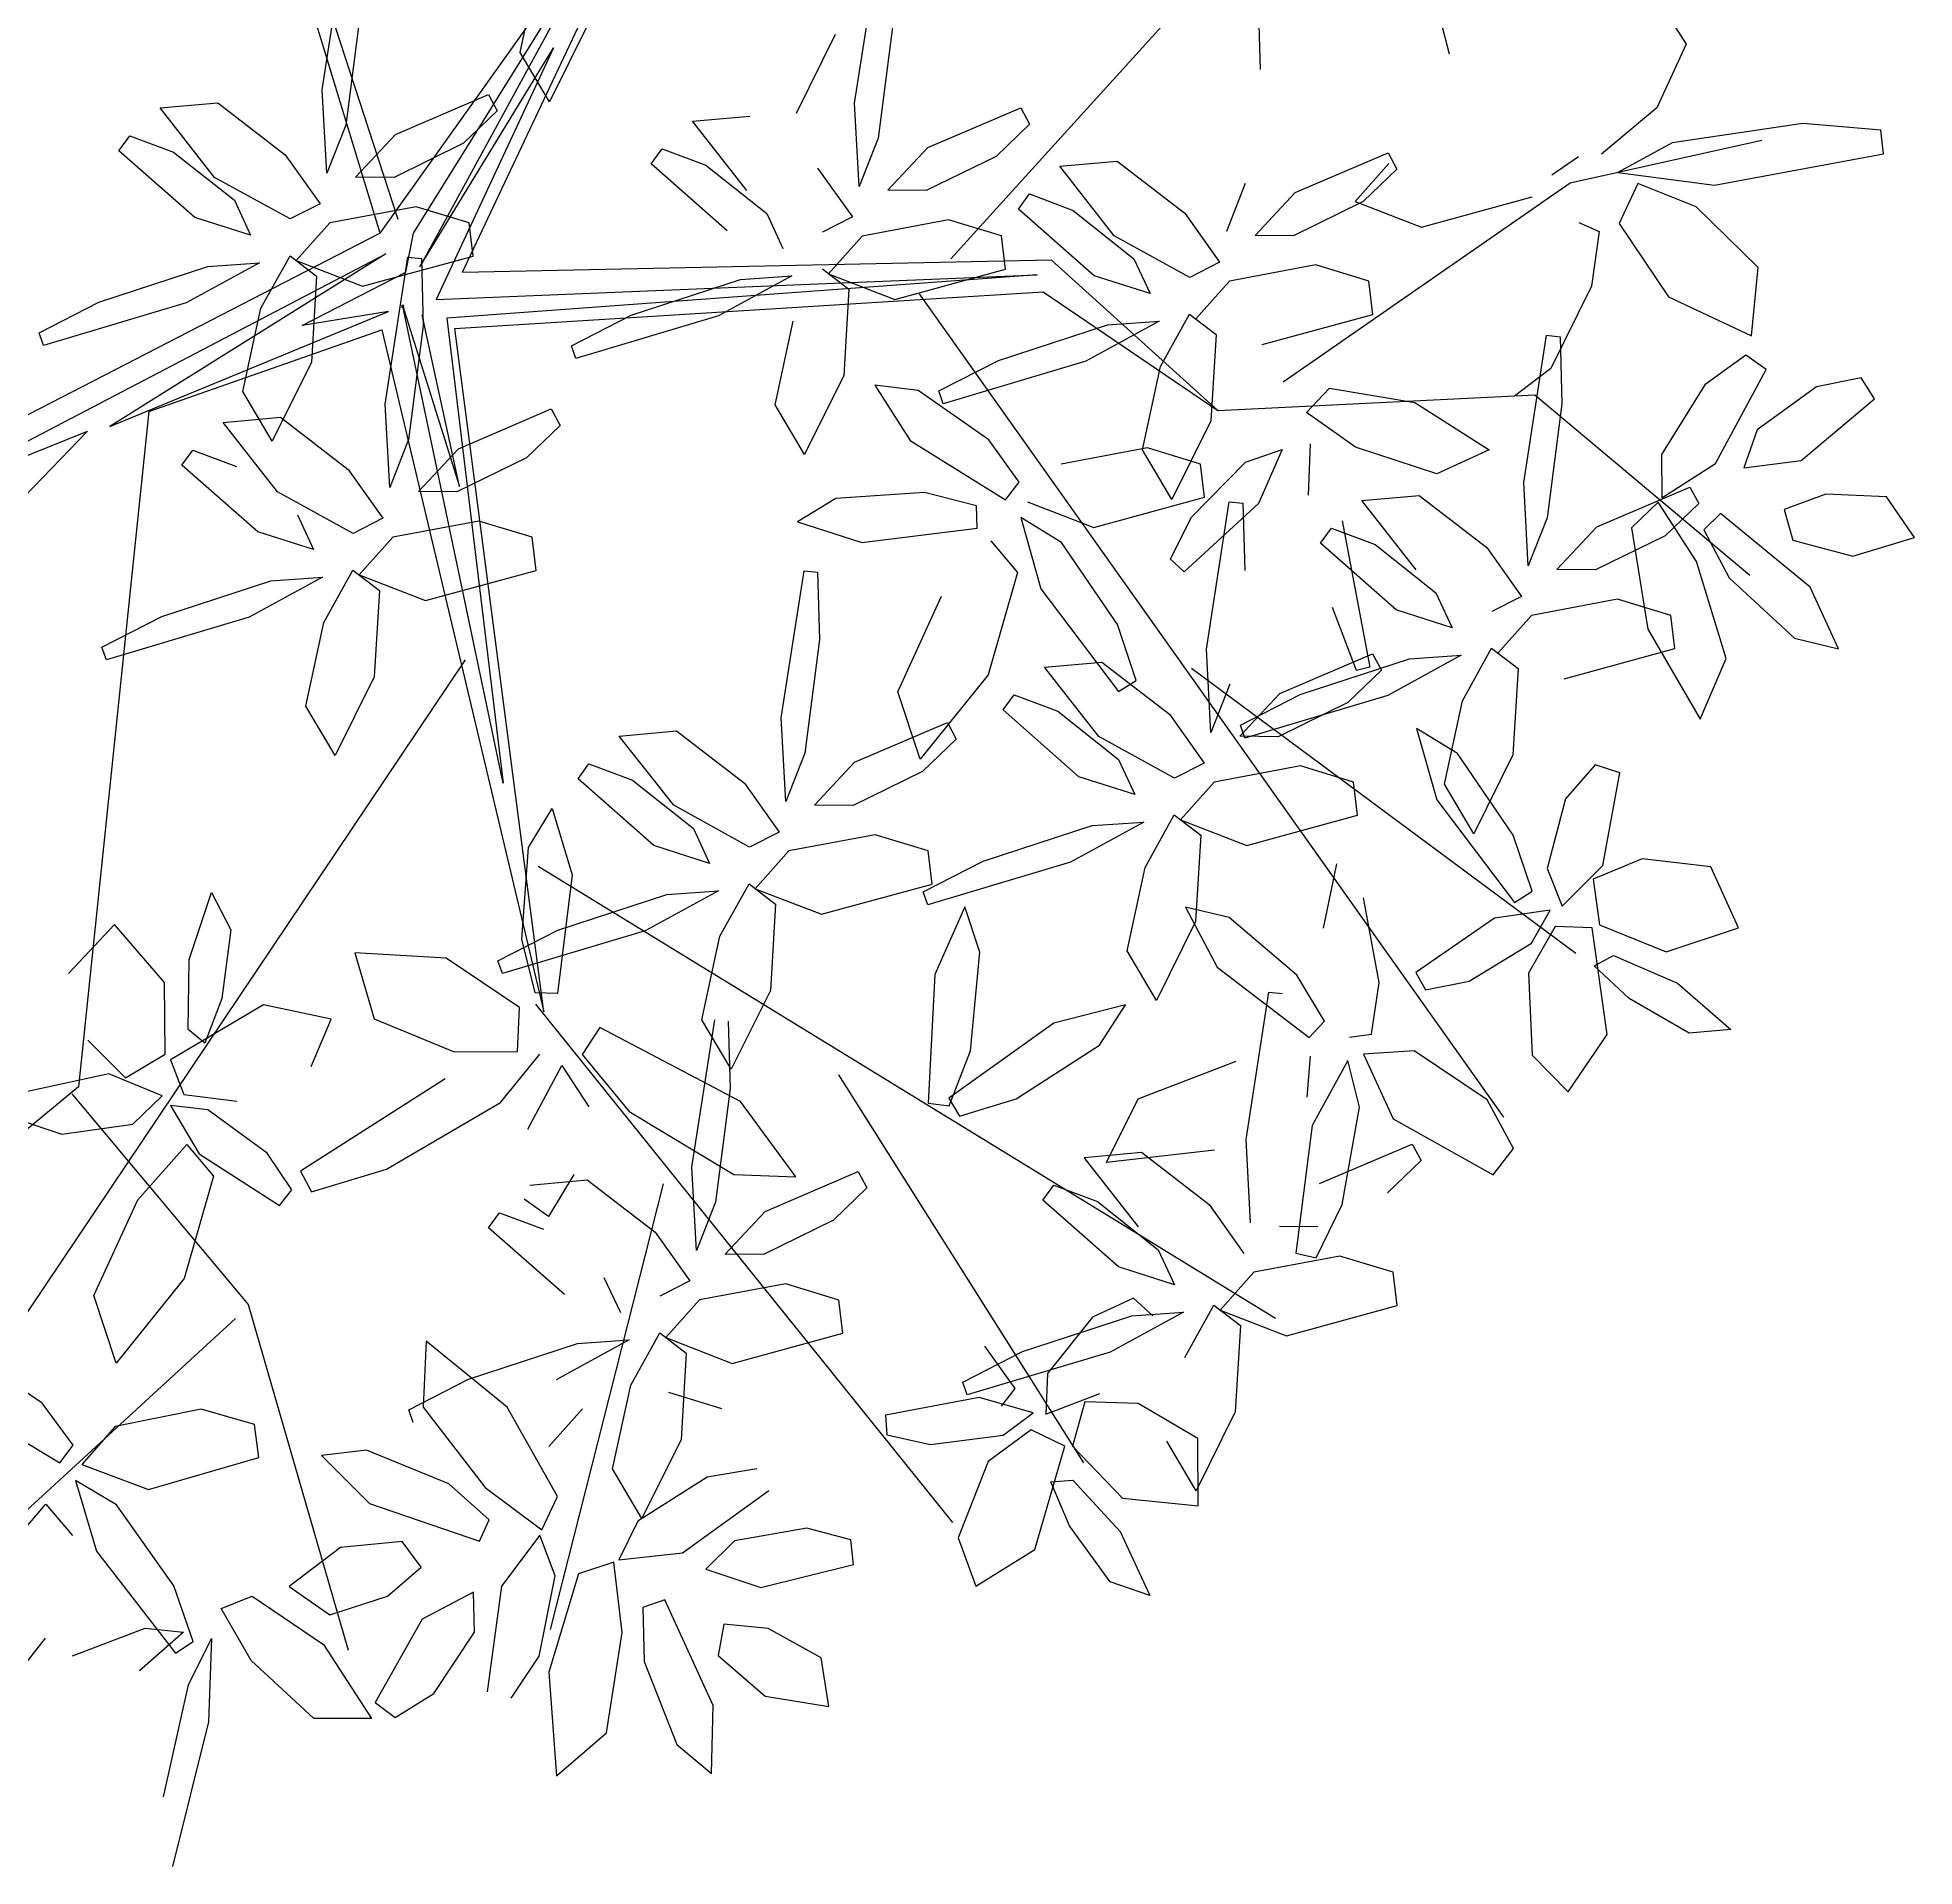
# Model space of a CAD drawing. Header units: inches. Extents: x -9985691 to 3643, y -3270716 to 4788.
# Drawn here: x -4986690.52 to -4986666.03, y -3264648.06 to -3264624.21 of the extents above; entities that cross this region are included whole.
import ezdxf

# ---------------------------------------------------------------- set-up
doc = ezdxf.new("R2010")
doc.units = ezdxf.units.IN
doc.header["$LTSCALE"] = 2
doc.header["$MEASUREMENT"] = 0
doc.layers.get('0').update_dxf_attribs({"linetype": 'CONTINUOUS'})
doc.layers.add('plants', color=105, linetype='CONTINUOUS', lineweight=18)
doc.styles.get("Standard").update_dxf_attribs({"font": 'ARIALN.TTF'})

# ---------------------------------------------------------------- blocks, each defined once
blk = doc.blocks.new('Planta(planta)002')
at = {"color": 62}
for p, q in [((0.1782, 0.8387), (0.1608, 0.8226)), ((0.1774, 0.7988), (0.1782, 0.8387)), ((0.1608, 0.8226), (0.1525, 0.7843)), ((-0.0641, 0.8036), (-0.0517, 0.7893)), ((0.1647, 0.7615), (0.1774, 0.7988)), ((0.1862, 0.7821), (0.2237, 0.8033)), ((0.2237, 0.8033), (0.2388, 0.7685)), ((-0.0517, 0.7893), (-0.0651, 0.7609)), ((0.0126, 0.7311), (0.0271, 0.7943)), ((0.0271, 0.7943), (0.0459, 0.7928)), ((0.0459, 0.7928), (0.0563, 0.7632)), ((0.0903, 0.7942), (0.1292, 0.7888)), ((0.0921, 0.7652), (0.0903, 0.7942)), ((0.1292, 0.7888), (0.1682, 0.742)), ((0.1525, 0.7843), (0.153, 0.7573)), ((0.1722, 0.7439), (0.1862, 0.7821)), ((0.125, 0.7326), (0.0921, 0.7652)), ((0.2388, 0.7685), (0.216, 0.7367)), ((0.0058, 0.7586), (-0.0205, 0.7568)), ((0.0093, 0.7487), (0.0058, 0.7586)), ((0.0563, 0.7632), (0.0491, 0.7141)), ((0.153, 0.7573), (0.1647, 0.7615)), ((-0.0747, 0.7516), (-0.0427, 0.7422)), ((-0.0425, 0.7248), (0.0093, 0.7487)), ((0.1888, 0.7239), (0.1722, 0.7439)), ((-0.0209, 0.6998), (-0.0807, 0.7413)), ((-0.0427, 0.7422), (0.0047, 0.7125)), ((0.1546, 0.726), (0.125, 0.7326)), ((0.1682, 0.742), (0.1546, 0.726)), ((0.216, 0.7367), (0.1888, 0.7239)), ((0.3663, 0.7168), (0.3784, 0.7393)), ((0.3784, 0.7393), (0.3936, 0.704)), ((0.0285, 0.6942), (0.0126, 0.7311)), ((0.0991, 0.7107), (0.1388, 0.7224)), ((0.1388, 0.7224), (0.1595, 0.7177)), ((0.1658, 0.7212), (0.1984, 0.7228)), ((0.1984, 0.7228), (0.2435, 0.6947)), ((0.4228, 0.7102), (0.454, 0.7288)), ((0.454, 0.7288), (0.4603, 0.7017)), ((0.0047, 0.7125), (0.0198, 0.69)), ((0.0491, 0.7141), (0.0285, 0.6942)), ((0.1595, 0.7177), (0.1351, 0.6974)), ((0.176, 0.7006), (0.1658, 0.7212)), ((0.3667, 0.6665), (0.3663, 0.7168)), ((-0.085, 0.7108), (-0.0518, 0.6773)), ((0.0789, 0.6957), (0.0991, 0.7107)), ((0.1492, 0.6998), (0.1607, 0.703)), ((0.1607, 0.703), (0.177, 0.6738)), ((0.212, 0.6818), (0.176, 0.7006)), ((0.2965, 0.7081), (0.3318, 0.696)), ((0.3143, 0.6519), (0.2965, 0.7081)), ((0.3936, 0.704), (0.3904, 0.6385)), ((0.4067, 0.679), (0.4228, 0.7102)), ((0.4603, 0.7017), (0.4385, 0.6752)), ((0.0198, 0.69), (-0.0209, 0.6998)), ((0.0302, 0.6818), (0.0398, 0.6899)), ((0.0398, 0.6899), (0.0644, 0.6736)), ((0.0826, 0.6851), (0.0789, 0.6957)), ((0.1351, 0.6974), (0.0826, 0.6851)), ((0.1628, 0.6283), (0.1492, 0.6998)), ((0.2435, 0.6947), (0.2375, 0.6813)), ((0.3318, 0.696), (0.3611, 0.6466)), ((0.0074, 0.6725), (-0.0111, 0.6868)), ((0.2375, 0.6813), (0.212, 0.6818)), ((-0.0518, 0.6773), (0.0185, 0.631)), ((0.0644, 0.6736), (0.0939, 0.6349)), ((0.177, 0.6738), (0.19, 0.6194)), ((0.2618, 0.6357), (0.3164, 0.6706)), ((0.3164, 0.6706), (0.3288, 0.6563)), ((0.4162, 0.6637), (0.4067, 0.679)), ((0.4385, 0.6752), (0.4162, 0.6637)), ((0.0094, 0.5998), (0.0148, 0.6651)), ((0.0148, 0.6651), (0.0274, 0.6652)), ((0.0274, 0.6652), (0.0362, 0.6362)), ((0.3772, 0.6378), (0.3667, 0.6665)), ((0.4433, 0.6522), (0.4969, 0.6595)), ((0.4969, 0.6595), (0.5006, 0.646)), ((0.1626, 0.6567), (0.1722, 0.6256)), ((0.2105, 0.6431), (0.1626, 0.6567)), ((0.3288, 0.6563), (0.3154, 0.6279)), ((0.4184, 0.6309), (0.4433, 0.6522)), ((-0.0758, 0.6166), (-0.0228, 0.6435)), ((0.0185, 0.631), (0.0231, 0.6372)), ((0.3904, 0.6385), (0.3772, 0.6378)), ((0.5006, 0.646), (0.4799, 0.6307)), ((0.0362, 0.6362), (0.0347, 0.5859)), ((0.0978, 0.6106), (0.0658, 0.6294)), ((0.185, 0.5928), (0.1628, 0.6283)), ((0.1722, 0.6256), (0.214, 0.6014)), ((0.19, 0.6194), (0.185, 0.5928)), ((0.0224, 0.5638), (0.0094, 0.5998)), ((0.0715, 0.566), (0.1262, 0.6009)), ((0.1262, 0.6009), (0.1385, 0.5867)), ((-0.0277, 0.587), (-0.018, 0.5559)), ((0.0202, 0.5735), (-0.0277, 0.587)), ((0.0347, 0.5859), (0.0224, 0.5638)), ((0.1385, 0.5867), (0.1252, 0.5583)), ((0.2325, 0.5836), (0.1879, 0.5681)), ((0.2114, 0.5634), (0.2325, 0.5836)), ((-0.0413, 0.5757), (-0.0762, 0.5526)), ((-0.068, 0.58), (-0.0413, 0.5757)), ((0.0583, 0.5429), (0.0202, 0.5735)), ((0.0571, 0.5285), (0.0715, 0.566)), ((0.1879, 0.5681), (0.1158, 0.5245)), ((0.155, 0.5312), (0.2114, 0.5634)), ((-0.018, 0.5559), (0.0238, 0.5318)), ((0.1252, 0.5583), (0.0857, 0.5283)), ((0.1698, 0.5541), (0.129, 0.5379)), ((0.1961, 0.5559), (0.1698, 0.5541)), ((0.1996, 0.546), (0.1961, 0.5559)), ((0.0568, 0.5241), (0.0583, 0.5429)), ((0.1477, 0.5222), (0.1996, 0.546)), ((0.1929, 0.5499), (0.1865, 0.5456)), ((0.1865, 0.5456), (0.2037, 0.5117)), ((0.0238, 0.5318), (0.0568, 0.5241)), ((0.129, 0.5379), (0.1146, 0.5216)), ((0.1195, 0.5178), (0.155, 0.5312)), ((0.2269, 0.5393), (0.226, 0.4822)), ((0.0857, 0.5283), (0.0571, 0.5285)), ((0.1146, 0.5216), (0.1477, 0.5222)), ((0.1158, 0.5245), (0.1195, 0.5178)), ((0.0422, 0.514), (-0.0023, 0.4985)), ((0.0211, 0.4937), (0.0422, 0.514)), ((0.0722, 0.5102), (0.061, 0.4627)), ((0.0899, 0.517), (0.0722, 0.5102)), ((0.0971, 0.4838), (0.0899, 0.517)), ((0.0504, 0.4998), (0.0366, 0.4696)), ((0.0588, 0.4797), (0.0504, 0.4998)), ((0.1052, 0.5082), (0.1384, 0.4746)), ((0.1326, 0.4978), (0.1052, 0.5082)), ((-0.0023, 0.4985), (-0.0744, 0.4549)), ((-0.0352, 0.4616), (0.0211, 0.4937)), ((0.056, 0.436), (0.0588, 0.4797)), ((0.0933, 0.4357), (0.0971, 0.4838)), ((0.226, 0.4822), (0.2365, 0.4811)), ((0.0366, 0.4696), (0.0358, 0.4125)), ((0.1384, 0.4746), (0.2088, 0.4283)), ((-0.0707, 0.4481), (-0.0352, 0.4616)), ((0.061, 0.4627), (0.0694, 0.4136)), ((0.0873, 0.4539), (0.0987, 0.4571)), ((0.0987, 0.4571), (0.1151, 0.428)), ((0.2133, 0.4345), (0.1859, 0.4608)), ((-0.0641, 0.449), (-0.0517, 0.4347)), ((0.1009, 0.3824), (0.0873, 0.4539)), ((0.0463, 0.4114), (0.056, 0.436)), ((0.0694, 0.4136), (0.0933, 0.4357)), ((0.2192, 0.4411), (0.1624, 0.4359)), ((0.1624, 0.4359), (0.1624, 0.4254)), ((-0.0517, 0.4347), (-0.0651, 0.4063)), ((0.1151, 0.428), (0.128, 0.3735)), ((0.1624, 0.4254), (0.1878, 0.4183)), ((0.2088, 0.4283), (0.2133, 0.4345)), ((0.1466, 0.3813), (0.2013, 0.4162)), ((0.1878, 0.4183), (0.2316, 0.4201)), ((0.2013, 0.4162), (0.2137, 0.4019)), ((0.0058, 0.4039), (-0.0205, 0.4021)), ((0.0093, 0.394), (0.0058, 0.4039)), ((0.0358, 0.4125), (0.0463, 0.4114)), ((0.1879, 0.4034), (0.1976, 0.3723)), ((0.2358, 0.3898), (0.1879, 0.4034)), ((-0.0205, 0.4021), (-0.0612, 0.3859)), ((-0.0425, 0.3702), (0.0093, 0.394)), ((-0.0164, 0.3965), (0.0034, 0.3615)), ((0.0448, 0.393), (-0.0164, 0.3965)), ((0.0988, 0.3663), (0.0448, 0.393)), ((0.2137, 0.4019), (0.2003, 0.3735)), ((0.123, 0.3469), (0.1009, 0.3824)), ((0.128, 0.3735), (0.123, 0.3469)), ((0.1322, 0.3438), (0.1466, 0.3813)), ((0.2003, 0.3735), (0.1608, 0.3436)), ((-0.0757, 0.3696), (-0.0425, 0.3702)), ((0.0034, 0.3615), (0.0601, 0.3436)), ((0.1019, 0.3432), (0.0988, 0.3663)), ((0.0523, 0.2898), (0.102, 0.3326)), ((0.102, 0.3326), (0.1111, 0.3239)), ((0.1134, 0.2714), (0.1247, 0.3338)), ((0.1247, 0.3338), (0.1372, 0.3328)), ((0.1372, 0.3328), (0.1434, 0.304)), ((-0.0518, 0.3226), (0.0185, 0.2763)), ((0.1111, 0.3239), (0.097, 0.297)), ((-0.1536, 0.3176), (-0.1544, 0.2606)), ((-0.1292, 0.3107), (-0.1209, 0.2616)), ((0.2133, 0.3148), (0.1412, 0.2712)), ((0.1804, 0.2779), (0.2367, 0.3101)), ((0.1434, 0.304), (0.1373, 0.2557)), ((0.0365, 0.2551), (0.0523, 0.2898)), ((0.097, 0.297), (0.0607, 0.2622)), ((-0.144, 0.2595), (-0.1343, 0.284)), ((-0.1209, 0.2616), (-0.0969, 0.2837)), ((0.0185, 0.2763), (0.0231, 0.2825)), ((0.1449, 0.2645), (0.1804, 0.2779)), ((0.1231, 0.2356), (0.1134, 0.2714)), ((0.1412, 0.2712), (0.1449, 0.2645)), ((-0.1544, 0.2606), (-0.144, 0.2595)), ((0.0607, 0.2622), (0.0365, 0.2551)), ((0.1373, 0.2557), (0.1231, 0.2356)), ((0.1666, 0.2114), (0.2213, 0.2463)), ((0.2213, 0.2463), (0.2337, 0.232)), ((0.0674, 0.2324), (0.0771, 0.2013)), ((0.1154, 0.2188), (0.0674, 0.2324)), ((0.2337, 0.232), (0.2203, 0.2036)), ((0.1534, 0.1883), (0.1154, 0.2188)), ((0.1522, 0.1739), (0.1666, 0.2114)), ((0.2203, 0.2036), (0.1808, 0.1737)), ((0.0771, 0.2013), (0.1189, 0.1771)), ((0.1519, 0.1694), (0.1534, 0.1883)), ((0.2241, 0.1832), (0.2097, 0.167)), ((0.1808, 0.1737), (0.1522, 0.1739)), ((-0.1377, 0.1291), (-0.0831, 0.164)), ((-0.0831, 0.164), (-0.0707, 0.1497)), ((0.1374, 0.1593), (0.0928, 0.1438)), ((0.1163, 0.1391), (0.1374, 0.1593)), ((0.185, 0.1623), (0.1673, 0.1556)), ((0.1923, 0.1292), (0.185, 0.1623)), ((-0.0707, 0.1497), (-0.0841, 0.1213)), ((0.2004, 0.1535), (0.2335, 0.12)), ((0.2277, 0.1432), (0.2004, 0.1535)), ((0.0928, 0.1438), (0.0207, 0.1002)), ((0.0599, 0.1069), (0.1163, 0.1391)), ((0.1539, 0.1251), (0.1455, 0.1451)), ((-0.151, 0.1059), (-0.189, 0.1365)), ((-0.1522, 0.0915), (-0.1377, 0.1291)), ((-0.0841, 0.1213), (-0.1236, 0.0913)), ((-0.0395, 0.1172), (-0.0802, 0.1009)), ((-0.0132, 0.119), (-0.0395, 0.1172)), ((-0.0097, 0.109), (-0.0132, 0.119)), ((-0.0616, 0.0852), (-0.0097, 0.109)), ((0.0244, 0.0935), (0.0599, 0.1069)), ((-0.1525, 0.0871), (-0.151, 0.1059)), ((-0.0802, 0.1009), (-0.0947, 0.0847)), ((0.0207, 0.1002), (0.0244, 0.0935)), ((-0.1855, 0.0948), (-0.1525, 0.0871)), ((-0.1236, 0.0913), (-0.1522, 0.0915)), ((-0.0947, 0.0847), (-0.0616, 0.0852)), ((-0.167, 0.077), (-0.2116, 0.0615)), ((-0.1881, 0.0568), (-0.167, 0.077)), ((-0.1194, 0.08), (-0.137, 0.0733)), ((-0.1121, 0.0469), (-0.1194, 0.08)), ((-0.137, 0.0733), (-0.1483, 0.0258)), ((-0.104, 0.0712), (-0.0708, 0.0377)), ((-0.0767, 0.0609), (-0.104, 0.0712)), ((-0.1589, 0.0628), (-0.1726, 0.0327)), ((-0.1504, 0.0428), (-0.1589, 0.0628)), ((-0.0234, 0.0238), (-0.0767, 0.0609)), ((-0.1159, -0.0012), (-0.1121, 0.0469)), ((-0.1726, 0.0327), (-0.1735, -0.0244)), ((-0.0708, 0.0377), (-0.0005, -0.0087)), ((-0.1483, 0.0258), (-0.1399, -0.0233)), ((0.004, -0.0024), (-0.0234, 0.0238)), ((-0.0299, -0.0166), (0.0247, 0.0183)), ((0.0247, 0.0183), (0.0371, 0.004)), ((-0.1291, 0.0044), (-0.1195, -0.0267)), ((-0.0812, -0.0092), (-0.1291, 0.0044)), ((0.0371, 0.004), (0.0237, -0.0243)), ((-0.163, -0.0255), (-0.1533, -0.001)), ((-0.1399, -0.0233), (-0.1159, -0.0012)), ((-0.0432, -0.0397), (-0.0812, -0.0092)), ((-0.0005, -0.0087), (0.004, -0.0024)), ((-0.0444, -0.0541), (-0.0299, -0.0166)), ((-0.1735, -0.0244), (-0.163, -0.0255)), ((-0.1195, -0.0267), (-0.0777, -0.0509)), ((0.0237, -0.0243), (-0.0158, -0.0543)), ((0.0683, -0.0285), (0.0276, -0.0447)), ((0.0946, -0.0267), (0.0683, -0.0285)), ((0.0981, -0.0366), (0.0946, -0.0267)), ((-0.0447, -0.0585), (-0.0432, -0.0397)), ((0.0462, -0.0604), (0.0981, -0.0366)), ((-0.0777, -0.0509), (-0.0447, -0.0585)), ((0.0276, -0.0447), (0.0131, -0.061)), ((-0.0158, -0.0543), (-0.0444, -0.0541)), ((0.0131, -0.061), (0.0462, -0.0604)), ((-0.0592, -0.0687), (-0.1038, -0.0842)), ((-0.0803, -0.0889), (-0.0592, -0.0687)), ((-0.0292, -0.0724), (-0.0405, -0.1199)), ((-0.0116, -0.0656), (-0.0292, -0.0724)), ((-0.0043, -0.0988), (-0.0116, -0.0656)), ((-0.1038, -0.0842), (-0.1759, -0.1277)), ((-0.0511, -0.0828), (-0.0648, -0.113)), ((-0.0426, -0.1029), (-0.0511, -0.0828)), ((0.0038, -0.0744), (0.037, -0.108)), ((0.0311, -0.0848), (0.0038, -0.0744)), ((0.0844, -0.1218), (0.0311, -0.0848)), ((-0.1367, -0.1211), (-0.0803, -0.0889)), ((-0.0455, -0.1467), (-0.0426, -0.1029)), ((-0.0081, -0.1469), (-0.0043, -0.0988)), ((-0.0648, -0.113), (-0.0657, -0.1701)), ((-0.1722, -0.1345), (-0.1367, -0.1211)), ((-0.0405, -0.1199), (-0.0321, -0.169)), ((-0.1759, -0.1277), (-0.1722, -0.1345)), ((-0.0552, -0.1712), (-0.0455, -0.1467)), ((-0.0321, -0.169), (-0.0081, -0.1469)), ((-0.0657, -0.1701), (-0.0552, -0.1712))]:
    blk.add_line(p, q, dxfattribs=at)
at = {"color": 60}
for p, q in [((-0.2793, 0.8101), (-0.2887, 0.7883)), ((-0.2639, 0.7733), (-0.2793, 0.8101)), ((-0.249, 0.7616), (-0.2234, 0.7963)), ((-0.2234, 0.7963), (-0.1954, 0.7706)), ((-0.1187, 0.7687), (-0.0641, 0.8036)), ((-0.2887, 0.7883), (-0.2807, 0.7499)), ((-0.2179, 0.7897), (-0.2083, 0.7586)), ((-0.17, 0.7761), (-0.2179, 0.7897)), ((-0.1319, 0.7455), (-0.17, 0.7761)), ((-0.2603, 0.734), (-0.2639, 0.7733)), ((-0.1954, 0.7706), (-0.2034, 0.7323)), ((-0.1332, 0.7312), (-0.1187, 0.7687)), ((-0.2463, 0.721), (-0.249, 0.7616)), ((-0.0651, 0.7609), (-0.1045, 0.7309)), ((-0.3415, 0.7337), (-0.3038, 0.7445)), ((-0.3038, 0.7445), (-0.2491, 0.7177)), ((-0.2807, 0.7499), (-0.2693, 0.7254)), ((-0.1334, 0.7267), (-0.1319, 0.7455)), ((-0.0807, 0.7413), (-0.0747, 0.7516)), ((-0.3281, 0.7079), (-0.3415, 0.7337)), ((-0.2693, 0.7254), (-0.2603, 0.734)), ((-0.2034, 0.7323), (-0.223, 0.7094)), ((-0.1665, 0.7344), (-0.1334, 0.7267)), ((-0.0612, 0.7405), (-0.0757, 0.7243)), ((-0.1045, 0.7309), (-0.1332, 0.7312)), ((-0.4676, 0.6872), (-0.4478, 0.7177)), ((-0.4478, 0.7177), (-0.4302, 0.696)), ((-0.2491, 0.7177), (-0.255, 0.6975)), ((-0.223, 0.7094), (-0.2463, 0.721)), ((-0.2428, 0.6977), (-0.2137, 0.7124)), ((-0.148, 0.7166), (-0.1926, 0.7011)), ((-0.1691, 0.6964), (-0.148, 0.7166)), ((-0.0931, 0.6865), (-0.1004, 0.7196)), ((-0.2847, 0.6915), (-0.3281, 0.7079)), ((-0.1926, 0.7011), (-0.2647, 0.6575)), ((-0.1611, 0.7051), (-0.1611, 0.6904)), ((-0.1399, 0.7024), (-0.1536, 0.6723)), ((-0.1314, 0.6824), (-0.1399, 0.7024)), ((-0.5213, 0.6684), (-0.5203, 0.6939)), ((-0.5203, 0.6939), (-0.4912, 0.6689)), ((-0.4302, 0.696), (-0.4382, 0.6627)), ((-0.255, 0.6975), (-0.2847, 0.6915)), ((-0.268, 0.6878), (-0.2472, 0.6919)), ((-0.2472, 0.6919), (-0.2613, 0.6635)), ((-0.2252, 0.683), (-0.2428, 0.6977)), ((-0.2255, 0.6642), (-0.1691, 0.6964)), ((-0.1611, 0.6904), (-0.1846, 0.6805)), ((-0.4684, 0.6521), (-0.4676, 0.6872)), ((-0.2995, 0.6609), (-0.268, 0.6878)), ((-0.1846, 0.6805), (-0.2252, 0.683)), ((-0.1343, 0.6386), (-0.1314, 0.6824)), ((-0.0969, 0.6384), (-0.0931, 0.6865)), ((-0.4912, 0.6689), (-0.4653, 0.6086)), ((-0.4237, 0.6441), (-0.3788, 0.6742)), ((-0.3788, 0.6742), (-0.3696, 0.6636)), ((-0.2563, 0.6761), (-0.2438, 0.6751)), ((-0.2438, 0.6751), (-0.2376, 0.6463)), ((-0.1536, 0.6723), (-0.1544, 0.6152)), ((-0.4989, 0.6233), (-0.5213, 0.6684)), ((-0.4382, 0.6627), (-0.4531, 0.6426)), ((-0.3696, 0.6636), (-0.3814, 0.6408)), ((-0.3119, 0.639), (-0.2995, 0.6609)), ((-0.2613, 0.6635), (-0.3043, 0.6309)), ((-0.261, 0.6508), (-0.2255, 0.6642)), ((-0.1292, 0.6654), (-0.1209, 0.6163)), ((-0.0683, 0.6681), (-0.1145, 0.6277)), ((-0.4531, 0.6426), (-0.4684, 0.6521)), ((-0.2647, 0.6575), (-0.261, 0.6508)), ((-0.4369, 0.6141), (-0.4237, 0.6441)), ((-0.3814, 0.6408), (-0.4141, 0.6153)), ((-0.3043, 0.6309), (-0.3119, 0.639)), ((-0.144, 0.6141), (-0.1343, 0.6386)), ((-0.1209, 0.6163), (-0.0969, 0.6384)), ((-0.5802, 0.63), (-0.5432, 0.6346)), ((-0.5396, 0.5873), (-0.5802, 0.63)), ((-0.5432, 0.6346), (-0.4952, 0.6031)), ((-0.1145, 0.6277), (-0.0758, 0.6166)), ((-0.4769, 0.6022), (-0.4989, 0.6233)), ((-0.4653, 0.6086), (-0.4769, 0.6022)), ((-0.439, 0.5981), (-0.38, 0.6106)), ((-0.4141, 0.6153), (-0.4369, 0.6141)), ((-0.1544, 0.6152), (-0.144, 0.6141)), ((-0.4952, 0.6031), (-0.4689, 0.5729)), ((-0.466, 0.5742), (-0.439, 0.5981)), ((-0.3755, 0.5973), (-0.3979, 0.5798)), ((-0.4872, 0.5626), (-0.5396, 0.5873)), ((-0.5647, 0.5815), (-0.5366, 0.5772)), ((-0.5366, 0.5772), (-0.4969, 0.5535)), ((-0.4425, 0.5674), (-0.466, 0.5742)), ((-0.3979, 0.5798), (-0.4425, 0.5674)), ((-0.3407, 0.547), (-0.286, 0.5819)), ((-0.286, 0.5819), (-0.2737, 0.5677)), ((-0.1221, 0.5655), (-0.068, 0.58)), ((-0.5216, 0.5349), (-0.5713, 0.5691)), ((-0.4689, 0.5729), (-0.4872, 0.5626)), ((-0.4399, 0.568), (-0.4302, 0.5369)), ((-0.392, 0.5545), (-0.4399, 0.568)), ((-0.2737, 0.5677), (-0.287, 0.5393)), ((-0.1508, 0.5484), (-0.1221, 0.5655)), ((-0.4969, 0.5535), (-0.4857, 0.5317)), ((-0.3539, 0.5239), (-0.392, 0.5545)), ((-0.3637, 0.5599), (-0.377, 0.5315)), ((-0.0762, 0.5526), (-0.1473, 0.5371)), ((-0.6169, 0.5402), (-0.5922, 0.5473)), ((-0.5922, 0.5473), (-0.5512, 0.5411)), ((-0.3551, 0.5095), (-0.3407, 0.547)), ((-0.1473, 0.5371), (-0.1508, 0.5484)), ((-0.6263, 0.5307), (-0.6482, 0.5066)), ((-0.6136, 0.4826), (-0.6263, 0.5307)), ((-0.6182, 0.5262), (-0.6169, 0.5402)), ((-0.5512, 0.5411), (-0.5347, 0.5254)), ((-0.4857, 0.5317), (-0.5216, 0.5349)), ((-0.4865, 0.4907), (-0.4827, 0.5305)), ((-0.4827, 0.5305), (-0.4627, 0.5244)), ((-0.4302, 0.5369), (-0.3884, 0.5128)), ((-0.287, 0.5393), (-0.3265, 0.5093)), ((-0.2424, 0.5351), (-0.2832, 0.5189)), ((-0.2161, 0.5369), (-0.2424, 0.5351)), ((-0.2126, 0.527), (-0.2161, 0.5369)), ((-0.1573, 0.5304), (-0.1505, 0.5402)), ((-0.1505, 0.5402), (-0.1193, 0.5283)), ((-0.5655, 0.5143), (-0.6182, 0.5262)), ((-0.5347, 0.5254), (-0.5655, 0.5143)), ((-0.4627, 0.5244), (-0.4445, 0.4693)), ((-0.3554, 0.5051), (-0.3539, 0.5239)), ((-0.2645, 0.5032), (-0.2126, 0.527)), ((-0.101, 0.4843), (-0.1573, 0.5304)), ((-0.1193, 0.5283), (-0.0745, 0.4948)), ((-0.3884, 0.5128), (-0.3554, 0.5051)), ((-0.3265, 0.5093), (-0.3551, 0.5095)), ((-0.2832, 0.5189), (-0.2976, 0.5026)), ((-0.6896, 0.4637), (-0.7639, 0.5035)), ((-0.6482, 0.5066), (-0.6477, 0.4583)), ((-0.537, 0.4483), (-0.5111, 0.5086)), ((-0.5111, 0.5086), (-0.4985, 0.5046)), ((-0.4985, 0.5046), (-0.4987, 0.4741)), ((-0.4165, 0.5016), (-0.4452, 0.5018)), ((-0.2976, 0.5026), (-0.2645, 0.5032)), ((-0.2609, 0.476), (-0.2384, 0.5028)), ((-0.2384, 0.5028), (-0.2279, 0.4512)), ((-0.5987, 0.4739), (-0.569, 0.491)), ((-0.569, 0.491), (-0.5441, 0.494)), ((-0.5441, 0.494), (-0.5406, 0.4764)), ((-0.4764, 0.4342), (-0.4865, 0.4907)), ((-0.37, 0.495), (-0.4145, 0.4795)), ((-0.3911, 0.4747), (-0.37, 0.495)), ((-0.3223, 0.498), (-0.34, 0.4912)), ((-0.315, 0.4649), (-0.3223, 0.498)), ((-0.3069, 0.4892), (-0.2738, 0.4556)), ((-0.2796, 0.4788), (-0.3069, 0.4892)), ((-0.0745, 0.4948), (-0.0612, 0.4712)), ((-0.6205, 0.4343), (-0.6136, 0.4826)), ((-0.3534, 0.4607), (-0.3618, 0.4808)), ((-0.2263, 0.4418), (-0.2796, 0.4788)), ((-0.0612, 0.4712), (-0.101, 0.4843)), ((-0.7381, 0.4732), (-0.6817, 0.4412)), ((-0.6023, 0.4462), (-0.5987, 0.4739)), ((-0.5406, 0.4764), (-0.5666, 0.4528)), ((-0.4987, 0.4741), (-0.5159, 0.4268)), ((-0.4445, 0.4693), (-0.4476, 0.4105)), ((-0.4474, 0.4426), (-0.3911, 0.4747)), ((-0.2744, 0.4083), (-0.2609, 0.476)), ((-0.6535, 0.4333), (-0.6896, 0.4637)), ((-0.6477, 0.4583), (-0.6374, 0.426)), ((-0.3189, 0.4167), (-0.315, 0.4649)), ((-0.5666, 0.4528), (-0.6023, 0.4462)), ((-0.5352, 0.4099), (-0.537, 0.4483)), ((-0.3756, 0.4506), (-0.3764, 0.3935)), ((-0.2738, 0.4556), (-0.2034, 0.4093)), ((-0.2279, 0.4512), (-0.2503, 0.3642)), ((-0.1187, 0.414), (-0.0641, 0.449)), ((-0.0744, 0.4549), (-0.0707, 0.4481)), ((-0.6817, 0.4412), (-0.6535, 0.4333)), ((-0.4866, 0.4359), (-0.4829, 0.4291)), ((-0.4829, 0.4291), (-0.4474, 0.4426)), ((-0.1989, 0.4155), (-0.2263, 0.4418)), ((-0.2179, 0.435), (-0.2083, 0.4039)), ((-0.17, 0.4215), (-0.2179, 0.435)), ((-0.6734, 0.4238), (-0.6619, 0.4268)), ((-0.6619, 0.4268), (-0.6459, 0.3975)), ((-0.6374, 0.426), (-0.6205, 0.4343)), ((-0.5159, 0.4268), (-0.5352, 0.4099)), ((-0.4476, 0.4105), (-0.4764, 0.4342)), ((-0.6616, 0.4191), (-0.6945, 0.4155)), ((-0.6745, 0.4016), (-0.6616, 0.4191)), ((-0.6607, 0.3521), (-0.6734, 0.4238)), ((-0.3659, 0.3924), (-0.3562, 0.417)), ((-0.349, 0.4143), (-0.3509, 0.3976)), ((-0.3217, 0.409), (-0.349, 0.4143)), ((-0.3428, 0.3946), (-0.3189, 0.4167)), ((-0.1319, 0.3909), (-0.17, 0.4215)), ((-0.1332, 0.3765), (-0.1187, 0.414)), ((-0.2683, 0.3669), (-0.2744, 0.4083)), ((-0.2083, 0.4039), (-0.1665, 0.3798)), ((-0.0651, 0.4063), (-0.1045, 0.3763)), ((-0.7136, 0.3817), (-0.6745, 0.4016)), ((-0.6459, 0.3975), (-0.6337, 0.3428)), ((-0.3764, 0.3935), (-0.3659, 0.3924)), ((-0.615, 0.3504), (-0.5599, 0.3845)), ((-0.5599, 0.3845), (-0.5477, 0.3701)), ((-0.2807, 0.3626), (-0.2877, 0.3896)), ((-0.1334, 0.3721), (-0.1319, 0.3909)), ((-0.0612, 0.3859), (-0.0757, 0.3696)), ((-0.3202, 0.3724), (-0.2807, 0.3626)), ((-0.1665, 0.3798), (-0.1334, 0.3721)), ((-0.1045, 0.3763), (-0.1332, 0.3765)), ((-0.7166, 0.3635), (-0.7779, 0.3679)), ((-0.5477, 0.3701), (-0.5615, 0.3419)), ((-0.2503, 0.3642), (-0.2683, 0.3669)), ((-0.148, 0.362), (-0.1926, 0.3465)), ((-0.1691, 0.3417), (-0.148, 0.362)), ((-0.1004, 0.365), (-0.118, 0.3583)), ((-0.0931, 0.3319), (-0.1004, 0.365)), ((-0.6391, 0.3163), (-0.6607, 0.3521)), ((-0.63, 0.313), (-0.615, 0.3504)), ((-0.3906, 0.3284), (-0.3194, 0.351)), ((-0.3194, 0.351), (-0.2843, 0.3491)), ((-0.118, 0.3583), (-0.1292, 0.3107)), ((-0.085, 0.3562), (-0.0518, 0.3226)), ((-0.0576, 0.3459), (-0.085, 0.3562)), ((-0.6337, 0.3428), (-0.6391, 0.3163)), ((-0.5615, 0.3419), (-0.6014, 0.3124)), ((-0.1926, 0.3465), (-0.2647, 0.3029)), ((-0.2255, 0.3096), (-0.1691, 0.3417)), ((-0.1399, 0.3478), (-0.1536, 0.3176)), ((-0.1314, 0.3277), (-0.1399, 0.3478)), ((-0.0044, 0.3088), (-0.0576, 0.3459)), ((-0.6603, 0.3129), (-0.6631, 0.336)), ((-0.3158, 0.3123), (-0.2917, 0.3387)), ((-0.2917, 0.3387), (-0.2724, 0.3229)), ((-0.2522, 0.3335), (-0.2604, 0.3239)), ((-0.1969, 0.2946), (-0.2522, 0.3335)), ((-0.0969, 0.2837), (-0.0931, 0.3319)), ((-0.4285, 0.3057), (-0.3906, 0.3284)), ((-0.3305, 0.3189), (-0.4241, 0.2932)), ((-0.2724, 0.3229), (-0.2795, 0.2734)), ((-0.2604, 0.3239), (-0.2429, 0.298)), ((-0.1343, 0.284), (-0.1314, 0.3277)), ((-0.7021, 0.3139), (-0.6603, 0.3129)), ((-0.6014, 0.3124), (-0.63, 0.313)), ((-0.3324, 0.2663), (-0.3158, 0.3123)), ((-0.261, 0.2961), (-0.2255, 0.3096)), ((0.0231, 0.2825), (-0.0044, 0.3088)), ((-0.6498, 0.241), (-0.6376, 0.3032)), ((-0.6376, 0.3032), (-0.6251, 0.302)), ((-0.6251, 0.302), (-0.6193, 0.2731)), ((-0.4552, 0.2442), (-0.4464, 0.2975)), ((-0.4464, 0.2975), (-0.4352, 0.2968)), ((-0.4241, 0.2932), (-0.4285, 0.3057)), ((-0.2647, 0.3029), (-0.261, 0.2961)), ((-0.2429, 0.298), (-0.202, 0.266)), ((-0.5744, 0.2889), (-0.5546, 0.2539)), ((-0.5132, 0.2853), (-0.5744, 0.2889)), ((-0.4352, 0.2968), (-0.4292, 0.2724)), ((-0.1767, 0.261), (-0.1969, 0.2946)), ((-0.4592, 0.2586), (-0.5132, 0.2853)), ((-0.6193, 0.2731), (-0.6261, 0.2249)), ((-0.4292, 0.2724), (-0.4336, 0.2312)), ((-0.312, 0.2331), (-0.3324, 0.2663)), ((-0.2795, 0.2734), (-0.312, 0.2331)), ((-0.202, 0.266), (-0.1767, 0.261)), ((-0.4561, 0.2355), (-0.4592, 0.2586)), ((-0.3762, 0.258), (-0.3487, 0.2484)), ((-0.5546, 0.2539), (-0.4979, 0.2359)), ((-0.4459, 0.2139), (-0.4552, 0.2442)), ((-0.3487, 0.2484), (-0.3686, 0.2146)), ((-0.4979, 0.2359), (-0.4561, 0.2355)), ((-0.4363, 0.2152), (-0.4189, 0.24)), ((-0.4336, 0.2312), (-0.4459, 0.2139)), ((-0.4268, 0.1965), (-0.4363, 0.2152)), ((-0.3686, 0.2146), (-0.4268, 0.1965)), ((-0.4991, 0.1792), (-0.468, 0.2052)), ((-0.468, 0.2052), (-0.4451, 0.2067)), ((-0.4451, 0.2067), (-0.4561, 0.176)), ((-0.4068, 0.2047), (-0.4074, 0.1923)), ((-0.3817, 0.1948), (-0.4068, 0.2047)), ((-0.4514, 0.1845), (-0.4265, 0.1921)), ((-0.4265, 0.1921), (-0.3967, 0.1646)), ((-0.4074, 0.1923), (-0.3778, 0.1663)), ((-0.3495, 0.1725), (-0.3817, 0.1948)), ((-0.45, 0.1545), (-0.4514, 0.1845)), ((-0.5094, 0.1558), (-0.4991, 0.1792)), ((-0.4561, 0.176), (-0.4993, 0.1451)), ((-0.3413, 0.1502), (-0.3495, 0.1725)), ((-0.3967, 0.1646), (-0.3914, 0.1218)), ((-0.3778, 0.1663), (-0.3413, 0.1502)), ((-0.2369, 0.1501), (-0.2273, 0.1189)), ((-0.189, 0.1365), (-0.2369, 0.1501)), ((-0.3914, 0.1218), (-0.4294, 0.1211)), ((-0.2273, 0.1189), (-0.1855, 0.0948)), ((-0.2116, 0.0615), (-0.2837, 0.0179)), ((-0.2445, 0.0246), (-0.1881, 0.0568)), ((-0.28, 0.0112), (-0.2445, 0.0246)), ((-0.2837, 0.0179), (-0.28, 0.0112))]:
    blk.add_line(p, q, dxfattribs=at)
at = {"color": 44}
for p, q in [((0.1781, 0.2194), (0.0553, 0.7767)), ((-0.2062, 0.2771), (-0.1155, 0.7575)), ((0.1247, 0.4756), (0.1514, 0.7447)), ((-0.1796, 0.482), (-0.2489, 0.7319)), ((-0.265, 0.3283), (-0.3237, 0.6998)), ((0.3696, 0.5158), (0.3756, 0.6742)), ((-0.2917, 0.45), (-0.5212, 0.5717)), ((0.2426, 0.3888), (0.3696, 0.5158)), ((-0.4998, 0.3219), (-0.6066, 0.4949)), ((0.2795, 0.4052), (0.4717, 0.45)), ((0.2261, 0.2707), (0.2426, 0.3888)), ((0.2426, 0.2618), (0.2426, 0.3888)), ((-0.265, 0.3347), (-0.0127, 0.0381)), ((-0.0408, 0.008), (-0.265, 0.3347)), ((-0.5105, 0.3219), (-0.7187, 0.3027)), ((-0.4785, 0.1682), (-0.4998, 0.3219)), ((-0.0127, 0.0381), (0.2261, 0.2707)), ((0.231, 0.2617), (-0.0114, 0.0308)), ((-0.0076, 0.0192), (0.231, 0.2617)), ((0.0139, 0.0198), (0.2426, 0.2618)), ((-0.1475, 0.1682), (-0.7187, 0.2514)), ((-0.1847, 0.2308), (-0.0231, 0.0078)), ((-0.0114, 0.0308), (-0.1847, 0.2308)), ((0.2048, 0.2194), (0.5304, 0.2194)), ((-0.4731, 0.1682), (-0.6493, 0.1425)), ((-0.1635, -0.0586), (-0.4731, 0.1682)), ((-0.077, 0.1001), (-0.0192, 0.0192)), ((-0.0231, 0.0078), (-0.077, 0.1001)), ((0.1424, -0.027), (-0.0076, 0.0192)), ((0.0139, 0.0198), (0.2849, -0.0624)), ((-0.1847, -0.0692), (-0.0306, 0.0039)), ((-0.1635, -0.0586), (-0.0408, 0.008)), ((-0.0306, 0.0039), (-0.0692, -0.027)), ((0.2233, -0.0539), (0, 0)), ((0, 0), (0.1424, -0.027)), ((-0.0692, -0.027), (-0.0076, -0.0039)), ((-0.0076, -0.0039), (0.0116, -0.0155)), ((-0.3001, -0.1271), (-0.0076, -0.0192)), ((-0.0076, -0.0192), (-0.1847, -0.0692)), ((0.0116, -0.0155), (0.2233, -0.0539)), ((-0.0011, -0.0294), (-0.3118, -0.1458)), ((-0.0011, -0.0294), (0.2795, -0.0624)), ((-0.0011, -0.0294), (0.13, -0.2482)), ((0.0116, -0.027), (0.1348, -0.2425)), ((-0.7667, -0.0945), (-0.1951, -0.0769)), ((-0.3237, -0.1393), (-0.1951, -0.0769))]:
    blk.add_line(p, q, dxfattribs=at)
at = {"color": 64}
for p, q in [((0.3506, 0.6067), (0.3143, 0.6519)), ((0.2486, 0.6126), (0.2105, 0.6431)), ((0.3611, 0.6466), (0.3715, 0.608)), ((0.3154, 0.6279), (0.2759, 0.598)), ((0.4394, 0.6221), (0.4184, 0.6309)), ((0.4799, 0.6307), (0.4394, 0.6221)), ((0.36, 0.6238), (0.3193, 0.6075)), ((0.3379, 0.5918), (0.3898, 0.6157)), ((0.3863, 0.6256), (0.36, 0.6238)), ((0.3747, 0.6079), (0.4094, 0.6175)), ((0.3898, 0.6157), (0.3863, 0.6256)), ((0.4094, 0.6175), (0.468, 0.6029)), ((0.247, 0.5937), (0.2486, 0.6126)), ((0.3193, 0.6075), (0.3048, 0.5913)), ((0.3715, 0.608), (0.3506, 0.6067)), ((0.3928, 0.5914), (0.3747, 0.6079)), ((0.214, 0.6014), (0.247, 0.5937)), ((0.2759, 0.598), (0.2473, 0.5982)), ((0.468, 0.6029), (0.4662, 0.589)), ((0.2801, 0.5866), (0.2625, 0.5799)), ((0.2874, 0.5535), (0.2801, 0.5866)), ((0.3048, 0.5913), (0.3379, 0.5918)), ((0.4384, 0.5831), (0.3928, 0.5914)), ((0.4662, 0.589), (0.4384, 0.5831)), ((0.4614, 0.5345), (0.4765, 0.5841)), ((0.4765, 0.5841), (0.5078, 0.5609)), ((0.2955, 0.5778), (0.3287, 0.5443)), ((0.3228, 0.5675), (0.2955, 0.5778)), ((0.2406, 0.5695), (0.2269, 0.5393)), ((0.2491, 0.5494), (0.2406, 0.5695)), ((0.3761, 0.5305), (0.3228, 0.5675)), ((0.5257, 0.5114), (0.6029, 0.5702)), ((0.6029, 0.5702), (0.6117, 0.5602)), ((0.2836, 0.5054), (0.2874, 0.5535)), ((0.5078, 0.5609), (0.5096, 0.512)), ((0.6117, 0.5602), (0.585, 0.525)), ((0.2438, 0.4828), (0.1929, 0.5499)), ((0.2462, 0.5056), (0.2491, 0.5494)), ((0.3287, 0.5443), (0.399, 0.498)), ((0.2513, 0.5324), (0.2596, 0.4833)), ((0.4733, 0.486), (0.4614, 0.5345)), ((0.4035, 0.5042), (0.3761, 0.5305)), ((0.585, 0.525), (0.5273, 0.4775)), ((0.3292, 0.5174), (0.2993, 0.5045)), ((0.3208, 0.4683), (0.3292, 0.5174)), ((0.3867, 0.5125), (0.3614, 0.5077)), ((0.4366, 0.4981), (0.3867, 0.5125)), ((0.4717, 0.45), (0.5624, 0.5141)), ((0.4942, 0.4661), (0.5257, 0.5114)), ((0.5096, 0.512), (0.4971, 0.4786)), ((0.2365, 0.4811), (0.2462, 0.5056)), ((0.2596, 0.4833), (0.2836, 0.5054)), ((0.2993, 0.5045), (0.2797, 0.4604)), ((0.399, 0.498), (0.4035, 0.5042)), ((0.4625, 0.4806), (0.4366, 0.4981)), ((0.4585, 0.4686), (0.4625, 0.4806)), ((0.4971, 0.4786), (0.4733, 0.486)), ((0.2944, 0.4272), (0.3208, 0.4683)), ((0.5273, 0.4775), (0.4942, 0.4661)), ((0.2416, 0.459), (0.2639, 0.4402)), ((0.2797, 0.4604), (0.2755, 0.4268)), ((0.5361, 0.4579), (0.4958, 0.4523)), ((0.574, 0.446), (0.5361, 0.4579)), ((0.5784, 0.4298), (0.574, 0.446)), ((0.2507, 0.4306), (0.2192, 0.4411)), ((0.3968, 0.4045), (0.4514, 0.4394)), ((0.4682, 0.4394), (0.486, 0.4436)), ((0.2316, 0.4201), (0.2507, 0.4306)), ((0.2755, 0.4268), (0.2944, 0.4272)), ((0.2871, 0.3824), (0.3418, 0.4173)), ((0.3418, 0.4173), (0.3541, 0.403)), ((0.3823, 0.367), (0.3968, 0.4045)), ((0.3541, 0.403), (0.3408, 0.3746)), ((0.2739, 0.3592), (0.2358, 0.3898)), ((0.1976, 0.3723), (0.2394, 0.3481)), ((0.3408, 0.3746), (0.3013, 0.3446)), ((0.4117, 0.3723), (0.3854, 0.3705)), ((0.4152, 0.3624), (0.4117, 0.3723)), ((0.3854, 0.3705), (0.3446, 0.3542)), ((0.3633, 0.3385), (0.4152, 0.3624)), ((0.411, 0.3668), (0.3823, 0.367)), ((0.2724, 0.3404), (0.2739, 0.3592)), ((0.3446, 0.3542), (0.3302, 0.338)), ((0.2394, 0.3481), (0.2724, 0.3404)), ((0.3013, 0.3446), (0.2727, 0.3448)), ((0.2578, 0.3303), (0.2133, 0.3148)), ((0.2367, 0.3101), (0.2578, 0.3303)), ((0.3055, 0.3333), (0.2878, 0.3266)), ((0.3128, 0.3002), (0.3055, 0.3333)), ((0.3302, 0.338), (0.3633, 0.3385)), ((0.2878, 0.3266), (0.2766, 0.2791)), ((0.3482, 0.3142), (0.3209, 0.3245)), ((0.266, 0.3161), (0.2522, 0.286)), ((0.2744, 0.2961), (0.266, 0.3161)), ((0.3089, 0.2521), (0.3128, 0.3002)), ((0.2716, 0.2523), (0.2744, 0.2961)), ((0.2522, 0.286), (0.2514, 0.2289)), ((0.2766, 0.2791), (0.285, 0.23)), ((0.2619, 0.2278), (0.2716, 0.2523)), ((0.285, 0.23), (0.3089, 0.2521)), ((0.2514, 0.2289), (0.2619, 0.2278)), ((0.2649, 0.1995), (0.2241, 0.1832)), ((0.2428, 0.1675), (0.2947, 0.1914)), ((0.2912, 0.2013), (0.2649, 0.1995)), ((0.2947, 0.1914), (0.2912, 0.2013)), ((0.2097, 0.167), (0.2428, 0.1675)), ((0.281, 0.1062), (0.2277, 0.1432)), ((0.1511, 0.0813), (0.1539, 0.1251)), ((0.2335, 0.12), (0.3039, 0.0737)), ((0.1317, 0.115), (0.1309, 0.0579)), ((0.1561, 0.1081), (0.1645, 0.059)), ((0.2549, 0.0858), (0.207, 0.0994)), ((0.1414, 0.0568), (0.1511, 0.0813)), ((0.1645, 0.059), (0.1884, 0.0811)), ((0.1309, 0.0579), (0.1414, 0.0568)), ((0.1182, -0.0083), (0.1278, -0.0394)), ((0.1661, -0.0218), (0.1182, -0.0083)), ((0.1278, -0.0394), (0.1696, -0.0635)), ((0.037, -0.108), (0.1073, -0.1543))]:
    blk.add_line(p, q, dxfattribs=at)
at = {"color": 66}
for p, q in [((0.5089, 0.3064), (0.4799, 0.3503)), ((0.4289, 0.2509), (0.4015, 0.2771))]:
    blk.add_line(p, q, dxfattribs=at)
blk.add_circle((-0.0231, 0.0078), 0.000714)
for s in ['P. de Arq. Enrique Guerrero Hernández.', 'P. de Arq. Adrian A. Romero Arguelles.', 'P. de Arq. Francisco Espitia Ramos.', 'P. de Arq. Hugo Suárez Ramírez.']:
    blk.add_text(s, height=1.643650493488025e-15).set_placement((-0.0231, 0.0078))

msp = doc.modelspace()

# ---------------------------------------------------------------- block references
at = {"layer": 'plants', "extrusion": (0, 0, -1), "xscale": 23.07493709513869, "yscale": 23.07493709513869, "zscale": -23.07493709487529, "rotation": 132.1834378060478}
msp.add_blockref('Planta(planta)002', (4986685.53, -3264627.2), dxfattribs=at)

doc.saveas('drawing.dxf')
